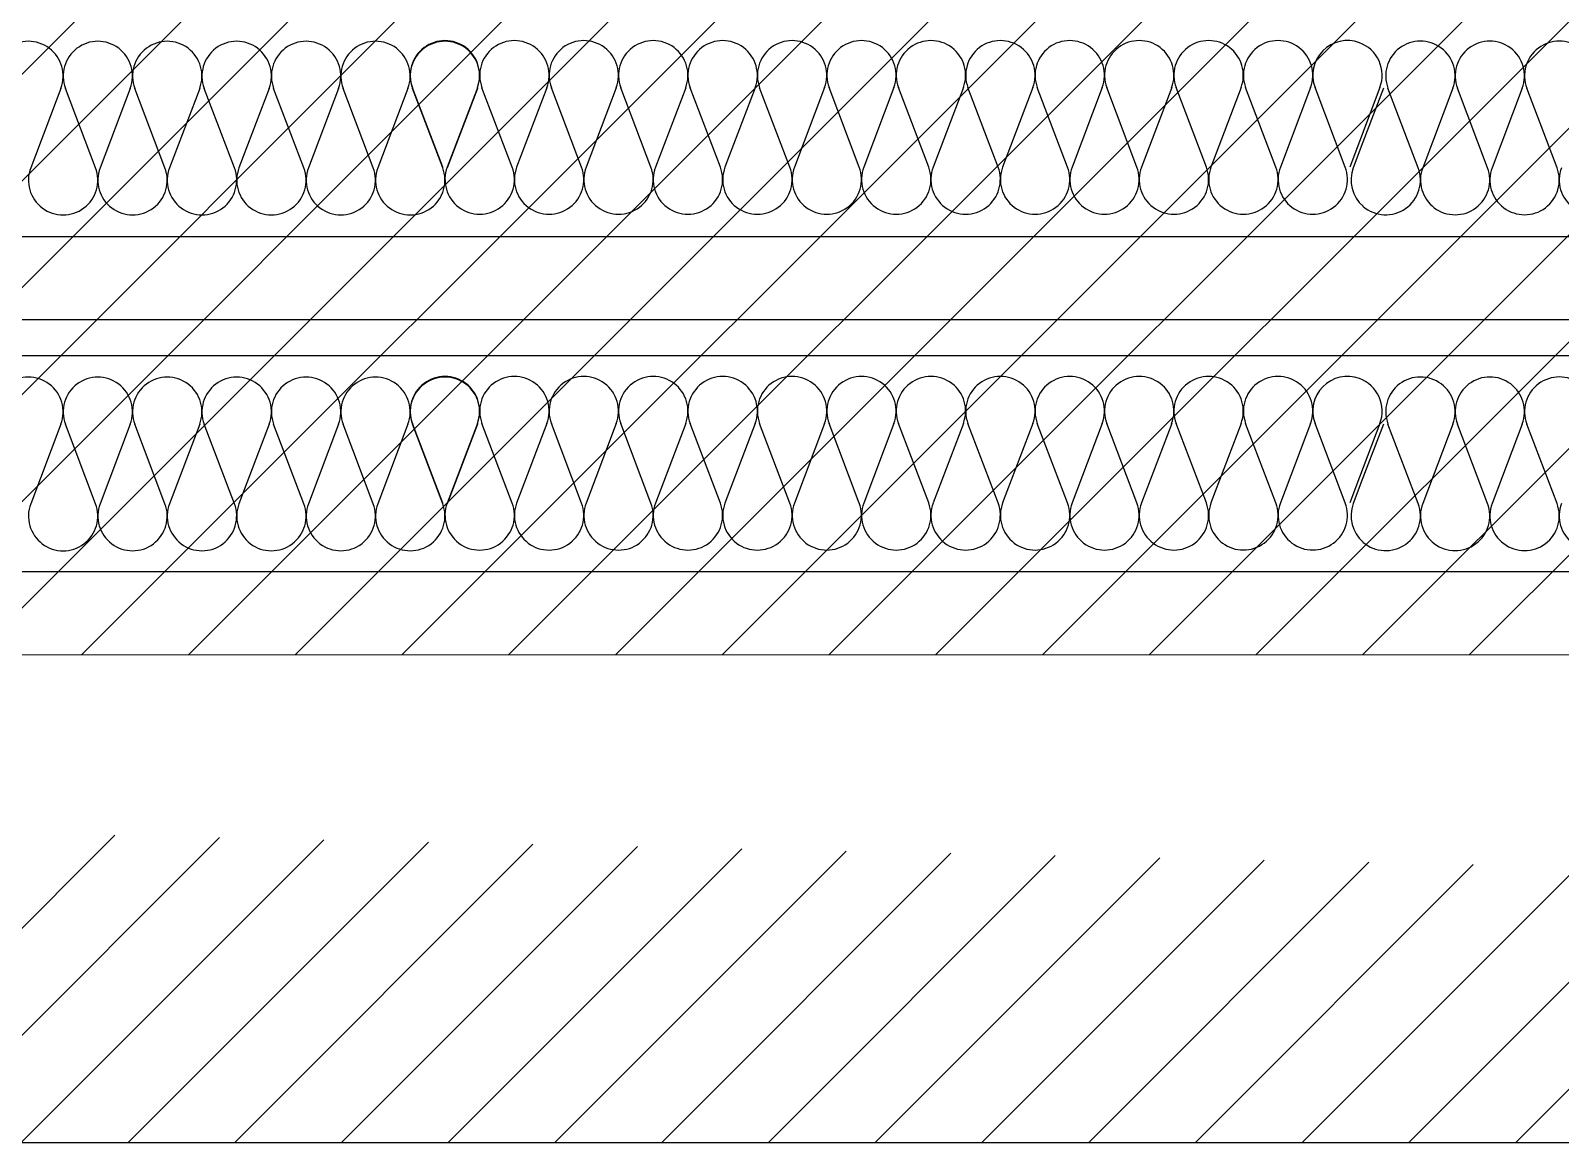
# Model space of a CAD drawing. Header units: millimetres. Extents: x 10 to 76.1, y 10 to 63.5.
# Drawn here: x 53.648 to 54.291, y 10 to 10.468 of the extents above; entities that cross this region are included whole.
import ezdxf

# ---------------------------------------------------------------- set-up
doc = ezdxf.new("R2010")
doc.units = ezdxf.units.MM
for name, color, linetype in [('durlok', 3, 'Continuous'), ('lana de vidrio', 2, 'Continuous'), ('relleno2d', 9, 'Continuous')]:
    doc.layers.add(name, color=color, linetype=linetype)
doc.layers.add('paredes2d', color=7, linetype='Continuous', true_color=0xc2ced6)

msp = doc.modelspace()

# ---------------------------------------------------------------- hatches: boundary and pattern name
at = {"layer": 'relleno2d'}
h = msp.add_hatch(dxfattribs=at)
h.set_pattern_fill('ANSI31', color=256, scale=0.01)
h.paths.add_polyline_path([(59.68809, 11.705), (59.48309, 11.705), (59.48309, 17.785), (59.68809, 17.785)])
edge = h.paths.add_edge_path(flags=17)
edge.add_line((59.68809, 18.975), (59.48309, 18.975))
edge.add_line((59.48309, 18.975), (59.48309, 19.035))
edge.add_line((59.48309, 19.035), (58.99309, 19.035))
edge.add_line((58.99309, 19.035), (58.99309, 19.475))
edge.add_line((58.99309, 19.475), (50.9148, 19.475))
edge.add_arc((50.62309, 19.545), 0.3, 193.4934, 346.5066, ccw=False)
edge.add_line((50.33137, 19.475), (50.15809, 19.475))
edge.add_line((50.15809, 19.475), (50.02309, 19.475))
edge.add_line((50.02309, 19.475), (49.95309, 19.475))
edge.add_line((49.95309, 19.475), (49.95309, 19.68))
edge.add_line((49.95309, 19.68), (59.68809, 19.68))
edge.add_line((59.68809, 19.68), (59.68809, 18.975))
edge = h.paths.add_edge_path(flags=17)
edge.add_line((59.68809, 18.975), (59.48309, 18.975))
edge.add_line((59.48309, 18.975), (59.48309, 19.035))
edge.add_line((58.99309, 19.035), (59.48309, 19.035))
edge.add_line((58.99309, 19.475), (58.99309, 19.035))
edge.add_line((50.9148, 19.475), (58.99309, 19.475))
edge.add_arc((50.62309, 19.545), 0.3, 193.4934, 346.5066)
edge.add_line((50.33137, 19.475), (50.15809, 19.475))
edge.add_line((50.15809, 19.475), (50.02309, 19.475))
edge.add_line((49.95309, 19.475), (50.02309, 19.475))
edge.add_line((49.95309, 19.68), (49.95309, 19.475))
edge.add_line((59.68809, 19.68), (49.95309, 19.68))
edge.add_line((59.68809, 19.68), (59.68809, 18.975))
edge = h.paths.add_edge_path()
edge.add_line((49.95309, 10), (59.68809, 10))
edge.add_line((50.15809, 10.205), (50.9148, 10.205))
edge.add_line((59.48309, 10.205), (50.9148, 10.205))
edge.add_line((59.48309, 10.205), (59.48309, 10.805))
edge.add_line((59.68809, 10), (59.68809, 10.805))
edge.add_line((59.48309, 10.805), (59.68809, 10.805))
edge.add_line((50.15809, 19.475), (50.18809, 19.475))

# ---------------------------------------------------------------- linework, layer by layer
msp.add_line((59.44873, 10.34591), (50.19308, 10.34591))
at = {"layer": 'durlok', "linetype": 'Continuous', "extrusion": (-1, -0.00012473, 0)}
for p, q in [((59.44802, 10.38091), (50.19308, 10.38091)), ((59.44873, 10.34591), (50.19308, 10.34591)), ((50.19308, 10.33091), (59.44802, 10.33091)), ((50.1931, 10.24004), (59.44802, 10.24004))]:
    msp.add_line(p, q, dxfattribs=at)
at = {"layer": 'lana de vidrio', "color": 2}
for p, q in [((53.66069, 10.44329), (53.648, 10.40985)), ((53.6753, 10.40986), (53.6626, 10.44329)), ((53.6899, 10.4433), (53.6772, 10.40986)), ((53.7045, 10.40986), (53.6918, 10.4433)), ((53.7191, 10.4433), (53.70641, 10.40986)), ((53.73371, 10.40987), (53.721, 10.4433)), ((53.7483, 10.4433), (53.73561, 10.40987)), ((53.76291, 10.40987), (53.75021, 10.4433)), ((53.77751, 10.44331), (53.76481, 10.40987)), ((53.79211, 10.40987), (53.77941, 10.44331)), ((53.80671, 10.44331), (53.79402, 10.40987)), ((53.82132, 10.41014), (53.80861, 10.44357)), ((53.82132, 10.40988), (53.80861, 10.44331)), ((53.83591, 10.44358), (53.82322, 10.41014)), ((53.83592, 10.44331), (53.82322, 10.40988)), ((53.85052, 10.41014), (53.83782, 10.44358)), ((53.86512, 10.44358), (53.85242, 10.41014)), ((53.87972, 10.41015), (53.86702, 10.44358)), ((53.89432, 10.44358), (53.88163, 10.41015)), ((53.90893, 10.41015), (53.89622, 10.44358)), ((53.92352, 10.44359), (53.91083, 10.41015)), ((53.93813, 10.41015), (53.92543, 10.44359)), ((53.95273, 10.44359), (53.94003, 10.41015)), ((53.96733, 10.41016), (53.95463, 10.44359)), ((53.98193, 10.4436), (53.96924, 10.41016)), ((53.99654, 10.41016), (53.98383, 10.4436)), ((54.01113, 10.4436), (53.99844, 10.41016)), ((54.02574, 10.41016), (54.01304, 10.4436)), ((54.04034, 10.4436), (54.02764, 10.41016)), ((54.05494, 10.41017), (54.04224, 10.4436)), ((54.06954, 10.44361), (54.05685, 10.41017)), ((54.08415, 10.41017), (54.07144, 10.44361)), ((54.09875, 10.44361), (54.08605, 10.41017)), ((54.11335, 10.41018), (54.10065, 10.44361)), ((54.12795, 10.44361), (54.11525, 10.41018)), ((54.14256, 10.41018), (54.12985, 10.44361)), ((54.15715, 10.44362), (54.14446, 10.41018)), ((54.17176, 10.41018), (54.15906, 10.44362)), ((54.18636, 10.44362), (54.17366, 10.41018)), ((54.20096, 10.41019), (54.18826, 10.44362)), ((54.21556, 10.44361), (54.20696, 10.42097)), ((54.21703, 10.44336), (54.20843, 10.42072)), ((54.23163, 10.40993), (54.21893, 10.44336)), ((54.24623, 10.44337), (54.23354, 10.40993)), ((54.26084, 10.40993), (54.24813, 10.44337)), ((54.27544, 10.44337), (54.26274, 10.40993)), ((54.29004, 10.40993), (54.27734, 10.44337)), ((54.20696, 10.42097), (54.20287, 10.41019)), ((54.20843, 10.42072), (54.20434, 10.40994)), ((53.66069, 10.30204), (53.648, 10.26861)), ((53.6753, 10.26861), (53.6626, 10.30204)), ((53.6899, 10.30205), (53.6772, 10.26861)), ((53.7045, 10.26861), (53.6918, 10.30205)), ((53.7191, 10.30205), (53.70641, 10.26861)), ((53.73371, 10.26862), (53.721, 10.30205)), ((53.7483, 10.30205), (53.73561, 10.26862)), ((53.76291, 10.26862), (53.75021, 10.30205)), ((53.77751, 10.30206), (53.76481, 10.26862)), ((53.79211, 10.26862), (53.77941, 10.30206)), ((53.80671, 10.30206), (53.79402, 10.26862)), ((53.82132, 10.26889), (53.80861, 10.30232)), ((53.82132, 10.26863), (53.80861, 10.30206)), ((53.83591, 10.30233), (53.82322, 10.26889)), ((53.83592, 10.30207), (53.82322, 10.26863)), ((53.85052, 10.26889), (53.83782, 10.30233)), ((53.86512, 10.30233), (53.85242, 10.26889)), ((53.87972, 10.2689), (53.86702, 10.30233)), ((53.89432, 10.30234), (53.88163, 10.2689)), ((53.90893, 10.2689), (53.89622, 10.30234)), ((53.92352, 10.30234), (53.91083, 10.2689)), ((53.93813, 10.2689), (53.92543, 10.30234)), ((53.95273, 10.30234), (53.94003, 10.2689)), ((53.96733, 10.26891), (53.95463, 10.30234)), ((53.98193, 10.30235), (53.96924, 10.26891)), ((53.99654, 10.26891), (53.98383, 10.30235)), ((54.01113, 10.30235), (53.99844, 10.26891)), ((54.02574, 10.26892), (54.01304, 10.30235)), ((54.04034, 10.30235), (54.02764, 10.26892)), ((54.05494, 10.26892), (54.04224, 10.30235)), ((54.06954, 10.30236), (54.05685, 10.26892)), ((54.08415, 10.26892), (54.07144, 10.30236)), ((54.09875, 10.30236), (54.08605, 10.26892)), ((54.11335, 10.26893), (54.10065, 10.30236)), ((54.12795, 10.30236), (54.11525, 10.26893)), ((54.14256, 10.26893), (54.12985, 10.30236)), ((54.15715, 10.30237), (54.14446, 10.26893)), ((54.17176, 10.26893), (54.15906, 10.30237)), ((54.18636, 10.30237), (54.17366, 10.26893)), ((54.20096, 10.26894), (54.18826, 10.30237)), ((54.21556, 10.30236), (54.20696, 10.27972)), ((54.21703, 10.30211), (54.20843, 10.27947)), ((54.23163, 10.26868), (54.21893, 10.30211)), ((54.24623, 10.30212), (54.23354, 10.26868)), ((54.26084, 10.26868), (54.24813, 10.30212)), ((54.27544, 10.30212), (54.26274, 10.26868)), ((54.29004, 10.26869), (54.27734, 10.30212)), ((54.20696, 10.27972), (54.20287, 10.26894)), ((54.20843, 10.27947), (54.20434, 10.26869))]:
    msp.add_line(p, q, dxfattribs=at)
for centre, start, end in [((53.82226, 10.44876), 339.21057, 200.80372), ((53.85147, 10.44876), 339.21057, 200.80372), ((53.88067, 10.44877), 339.21057, 200.80372), ((53.90987, 10.44877), 339.21057, 200.80372), ((53.93908, 10.44877), 339.21057, 200.80372), ((53.96828, 10.44878), 339.21057, 200.80372), ((53.99748, 10.44878), 339.21057, 200.80372), ((54.02669, 10.44879), 339.21057, 200.80372), ((54.05589, 10.44879), 339.21057, 200.80372), ((54.08509, 10.44879), 339.21057, 200.80372), ((54.1143, 10.4488), 339.21057, 200.80372), ((54.1435, 10.4488), 339.21057, 200.80372), ((54.17271, 10.4488), 339.21057, 200.80372), ((54.20191, 10.44881), 69.79298, 200.80372), ((53.64704, 10.44848), 339.21057, 200.80372), ((53.67625, 10.44848), 339.21057, 200.80372), ((53.70545, 10.44848), 339.21057, 200.80372), ((53.73465, 10.44849), 339.21057, 200.80372), ((53.76386, 10.44849), 339.21057, 200.80372), ((53.79306, 10.44849), 339.21057, 200.80372), ((53.82226, 10.4485), 339.21057, 200.80372), ((54.2019, 10.4488), 339.21057, 69.77328), ((54.23258, 10.44855), 339.21057, 200.80372), ((54.26178, 10.44855), 339.21057, 200.80372), ((54.29099, 10.44856), 339.21057, 200.80372), ((53.66165, 10.40467), 159.21057, 20.80372), ((53.69085, 10.40468), 159.21057, 20.80372), ((53.72006, 10.40468), 159.21057, 20.80372), ((53.74926, 10.40468), 159.21057, 20.80372), ((53.77846, 10.40469), 159.21057, 20.80372), ((53.80767, 10.40469), 159.21057, 20.80372), ((53.83687, 10.40496), 159.21057, 20.80372), ((53.86607, 10.40496), 159.21057, 20.80372), ((53.89528, 10.40496), 159.21057, 20.80372), ((53.92448, 10.40497), 159.21057, 20.80372), ((53.95368, 10.40497), 159.21057, 20.80372), ((53.98289, 10.40497), 159.21057, 20.80372), ((54.01209, 10.40498), 159.21057, 20.80372), ((54.04129, 10.40498), 159.21057, 20.80372), ((54.0705, 10.40499), 159.21057, 20.80372), ((54.0997, 10.40499), 159.21057, 20.80372), ((54.12891, 10.40499), 159.21057, 20.80372), ((54.15811, 10.405), 159.21057, 20.80372), ((54.18731, 10.405), 159.21057, 20.80372), ((54.21799, 10.40475), 159.21057, 229.12769), ((54.21798, 10.40474), 229.15213, 20.80372), ((54.24719, 10.40474), 159.21057, 20.80372), ((54.27639, 10.40475), 159.21057, 20.80372), ((54.3056, 10.40475), 159.21057, 20.80372), ((53.64704, 10.30723), 339.21057, 200.80372), ((53.67625, 10.30723), 339.21057, 200.80372), ((53.70545, 10.30723), 339.21057, 200.80372), ((53.73465, 10.30724), 339.21057, 200.80372), ((53.76386, 10.30724), 339.21057, 200.80372), ((53.79306, 10.30724), 339.21057, 200.80372), ((53.82226, 10.30751), 339.21057, 200.80372), ((53.82226, 10.30725), 339.21057, 200.80372), ((53.85147, 10.30751), 339.21057, 200.80372), ((53.88067, 10.30752), 339.21057, 200.80372), ((53.90987, 10.30752), 339.21057, 200.80372), ((53.93908, 10.30753), 339.21057, 200.80372), ((53.96828, 10.30753), 339.21057, 200.80372), ((53.99748, 10.30753), 339.21057, 200.80372), ((54.02669, 10.30754), 339.21057, 200.80372), ((54.05589, 10.30754), 339.21057, 200.80372), ((54.08509, 10.30754), 339.21057, 200.80372), ((54.1143, 10.30755), 339.21057, 200.80372), ((54.1435, 10.30755), 339.21057, 200.80372), ((54.17271, 10.30755), 339.21057, 200.80372), ((54.20191, 10.30756), 69.79298, 200.80372), ((54.23258, 10.3073), 339.21057, 200.80372), ((54.26178, 10.3073), 339.21057, 200.80372), ((54.29099, 10.30731), 339.21057, 200.80372), ((54.2019, 10.30755), 339.21057, 69.77328), ((53.66165, 10.26342), 159.21057, 20.80372), ((53.69085, 10.26343), 159.21057, 20.80372), ((53.72006, 10.26343), 159.21057, 20.80372), ((53.74926, 10.26343), 159.21057, 20.80372), ((53.77846, 10.26344), 159.21057, 20.80372), ((53.80767, 10.26344), 159.21057, 20.80372), ((53.83687, 10.26371), 159.21057, 20.80372), ((53.86607, 10.26371), 159.21057, 20.80372), ((53.89528, 10.26371), 159.21057, 20.80372), ((53.92448, 10.26372), 159.21057, 20.80372), ((53.95368, 10.26372), 159.21057, 20.80372), ((53.98289, 10.26373), 159.21057, 20.80372), ((54.01209, 10.26373), 159.21057, 20.80372), ((54.04129, 10.26373), 159.21057, 20.80372), ((54.0705, 10.26374), 159.21057, 20.80372), ((54.0997, 10.26374), 159.21057, 20.80372), ((54.12891, 10.26374), 159.21057, 20.80372), ((54.15811, 10.26375), 159.21057, 20.80372), ((54.18731, 10.26375), 159.21057, 20.80372), ((54.21799, 10.2635), 159.21057, 229.12769), ((54.21798, 10.26349), 229.15213, 20.80372), ((54.24719, 10.2635), 159.21057, 20.80372), ((54.27639, 10.2635), 159.21057, 20.80372), ((54.3056, 10.2635), 159.21057, 20.80372)]:
    msp.add_arc(centre, 0.0146, start, end, dxfattribs=at)
at = {"layer": 'paredes2d', "color": 6, "lineweight": 0}
msp.add_line((59.48309, 10.205), (50.9148, 10.205), dxfattribs=at)
at = {"layer": 'paredes2d', "color": 6, "linetype": 'Continuous'}
msp.add_line((49.95309, 10), (59.68809, 10), dxfattribs=at)

doc.saveas('drawing.dxf')
